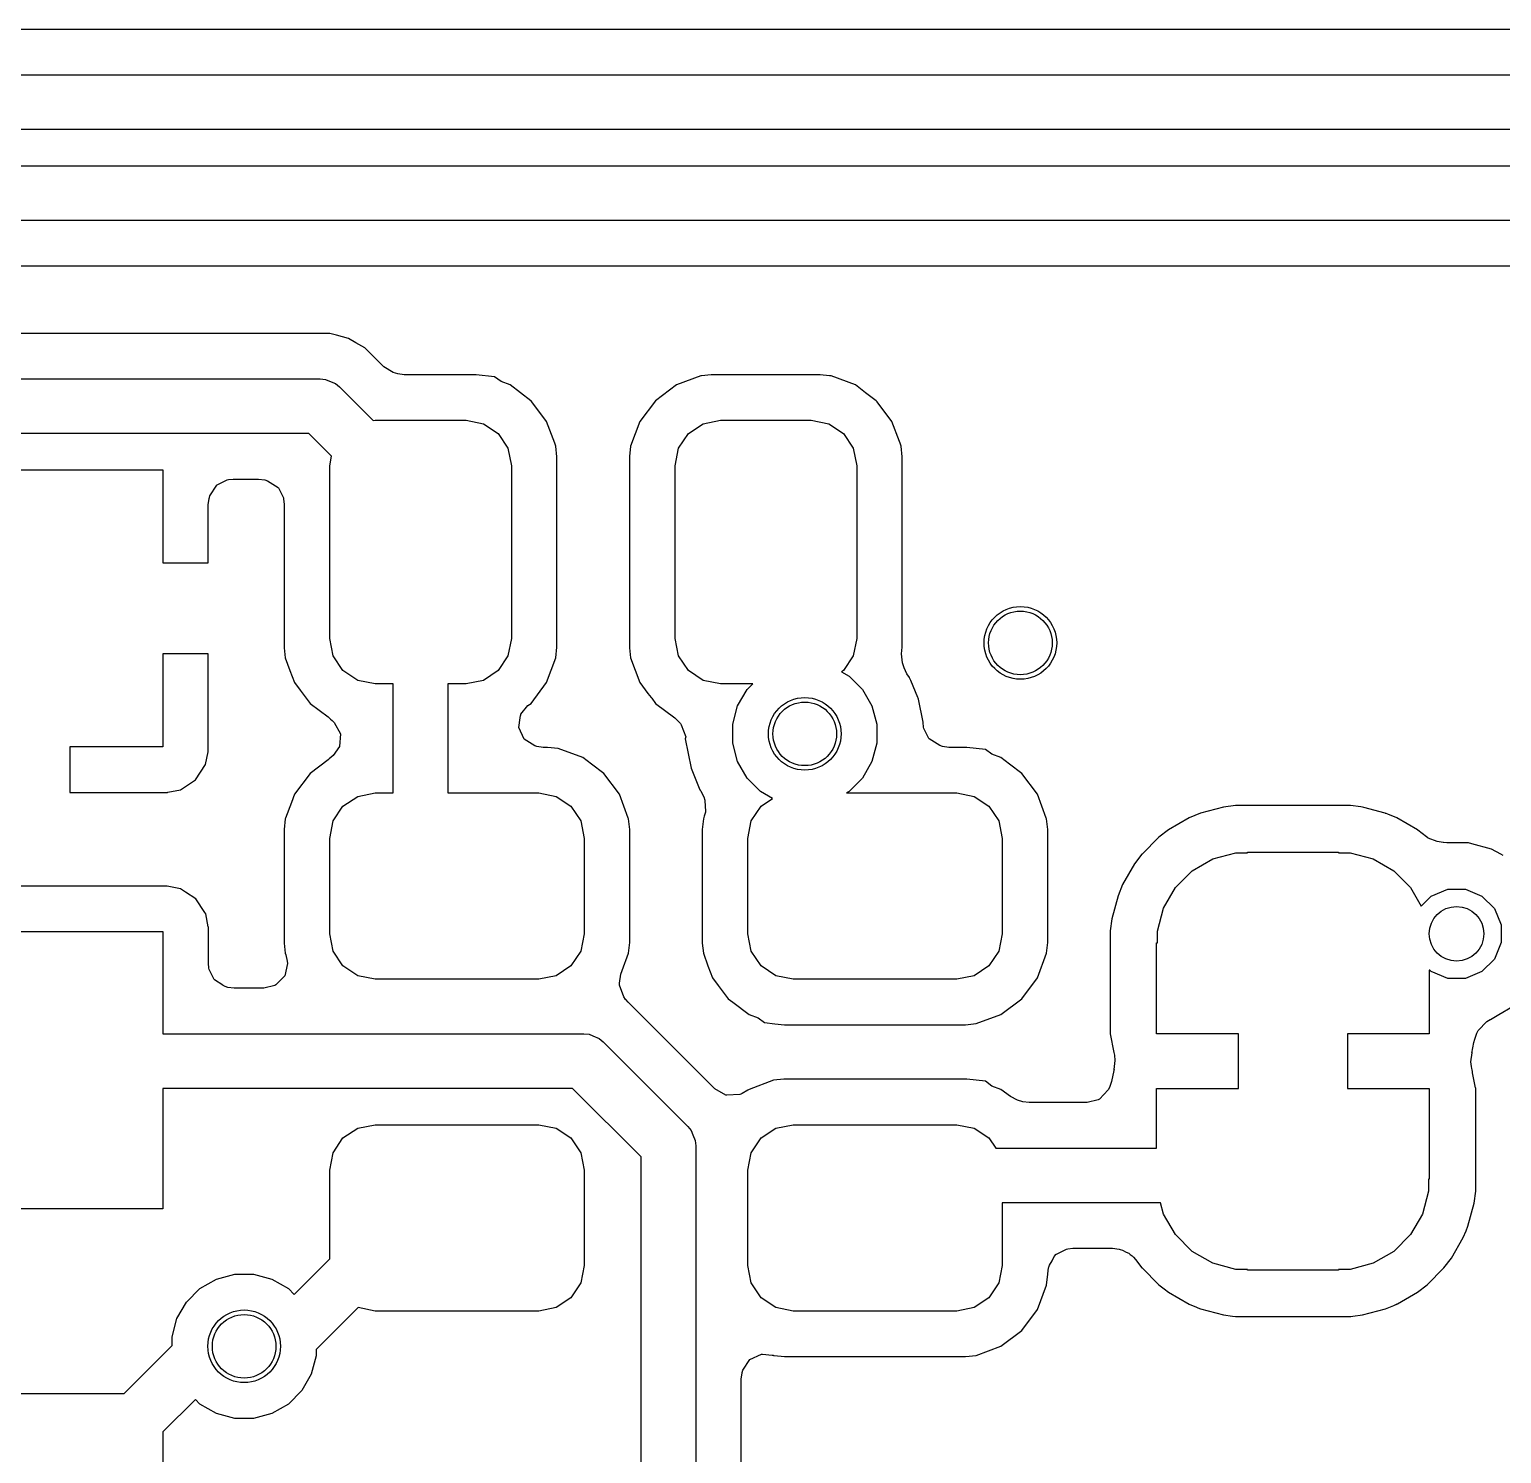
# Model space of a CAD drawing. Header units: inches. Extents: x 0.01 to 5.35, y 0.01 to 3.37.
# Drawn here: x 1.958 to 2.2769, y 2.0026 to 2.311 of the extents above; entities that cross this region are included whole.
import ezdxf

# ---------------------------------------------------------------- set-up
doc = ezdxf.new("R2010")
doc.units = ezdxf.units.IN
doc.header["$MEASUREMENT"] = 0
doc.layers.add('BLACK', color=250, linetype='CONTINUOUS')

msp = doc.modelspace()

# ---------------------------------------------------------------- linework, layer by layer
at = {"layer": 'BLACK', "linetype": 'CONTINUOUS'}
for p, q in [((2.608, 2.31104), (1.68139, 2.31104)), ((1.68346, 2.30118), (2.61775, 2.30118)), ((2.61756, 2.28937), (1.68591, 2.28937)), ((1.69488, 2.2815), (2.58709, 2.2815)), ((2.58464, 2.26969), (1.69733, 2.26969)), ((1.70385, 2.25982), (2.57783, 2.25982)), ((2.0231, 2.24522), (1.89863, 2.24522)), ((2.02458, 2.24482), (2.0231, 2.24522)), ((2.0231, 2.24522), (2.0231, 2.24522)), ((2.02711, 2.24414), (2.02458, 2.24482)), ((2.02458, 2.24482), (2.02458, 2.24482)), ((2.02875, 2.24319), (2.02711, 2.24414)), ((2.03071, 2.24207), (2.02875, 2.24319)), ((2.03477, 2.238), (2.03071, 2.24207)), ((2.03071, 2.24207), (2.03071, 2.24207)), ((2.03685, 2.23677), (2.03477, 2.238)), ((2.03784, 2.23648), (2.03685, 2.23677)), ((2.03922, 2.23628), (2.03784, 2.23648)), ((2.05448, 2.23628), (2.03922, 2.23628)), ((2.0546, 2.23628), (2.05448, 2.23628)), ((2.05448, 2.23628), (2.05448, 2.23628)), ((2.05448, 2.23628), (2.05448, 2.23628)), ((2.05479, 2.23625), (2.0546, 2.23628)), ((2.0588, 2.23582), (2.05479, 2.23625)), ((2.06019, 2.23477), (2.0588, 2.23582)), ((2.10348, 2.23603), (2.09818, 2.23405)), ((2.10358, 2.23604), (2.10348, 2.23603)), ((2.10569, 2.23626), (2.10358, 2.23604)), ((2.10576, 2.23627), (2.10569, 2.23626)), ((2.10583, 2.23628), (2.10576, 2.23627)), ((2.12929, 2.23628), (2.10583, 2.23628)), ((2.13137, 2.23606), (2.12929, 2.23628)), ((2.12929, 2.23628), (2.12929, 2.23628)), ((2.12929, 2.23628), (2.12929, 2.23628)), ((2.12929, 2.23628), (2.12929, 2.23628)), ((2.1316, 2.23604), (2.13137, 2.23606)), ((2.13172, 2.236), (2.1316, 2.23604)), ((2.13694, 2.23405), (2.13172, 2.236)), ((1.90071, 2.23535), (2.02102, 2.23535)), ((2.02102, 2.23535), (2.02218, 2.23524)), ((2.02218, 2.23524), (2.02306, 2.23488)), ((2.02306, 2.23488), (2.0243, 2.23436)), ((2.0243, 2.23436), (2.0252, 2.23362)), ((2.0252, 2.23362), (2.03249, 2.22633)), ((2.06214, 2.23405), (2.06019, 2.23477)), ((2.06437, 2.23238), (2.06214, 2.23405)), ((2.06214, 2.23405), (2.06214, 2.23405)), ((2.06214, 2.23405), (2.06214, 2.23405)), ((2.06214, 2.23405), (2.06214, 2.23405)), ((2.06667, 2.23065), (2.06437, 2.23238)), ((2.09818, 2.23405), (2.09364, 2.23065)), ((2.09818, 2.23405), (2.09818, 2.23405)), ((2.09818, 2.23405), (2.09818, 2.23405)), ((2.13917, 2.23238), (2.13694, 2.23405)), ((2.13694, 2.23405), (2.13694, 2.23405)), ((2.13694, 2.23405), (2.13694, 2.23405)), ((2.13694, 2.23405), (2.13694, 2.23405)), ((2.14148, 2.23065), (2.13917, 2.23238)), ((2.06668, 2.23065), (2.06667, 2.23065)), ((2.06687, 2.23039), (2.06668, 2.23065)), ((2.07007, 2.22612), (2.06687, 2.23039)), ((2.09364, 2.23065), (2.09024, 2.22612)), ((2.09364, 2.23065), (2.09364, 2.23065)), ((2.14168, 2.23039), (2.14148, 2.23065)), ((2.14148, 2.23065), (2.14148, 2.23065)), ((2.14487, 2.22612), (2.14168, 2.23039)), ((2.03249, 2.22633), (2.03291, 2.22642)), ((2.03291, 2.22642), (2.0526, 2.22642)), ((2.0526, 2.22642), (2.05636, 2.22567)), ((2.07042, 2.22519), (2.07007, 2.22612)), ((2.07007, 2.22612), (2.07007, 2.22612)), ((2.07007, 2.22612), (2.07007, 2.22612)), ((2.07007, 2.22612), (2.07007, 2.22612)), ((2.09024, 2.22612), (2.08826, 2.22081)), ((2.09024, 2.22612), (2.09024, 2.22612)), ((2.10395, 2.22567), (2.10772, 2.22642)), ((2.10772, 2.22642), (2.1274, 2.22642)), ((2.1274, 2.22642), (2.13117, 2.22567)), ((2.14649, 2.22179), (2.14487, 2.22612)), ((2.14487, 2.22612), (2.14487, 2.22612)), ((2.14487, 2.22612), (2.14487, 2.22612)), ((2.14487, 2.22612), (2.14487, 2.22612)), ((2.01858, 2.22354), (1.90315, 2.22354)), ((2.02348, 2.21864), (2.01858, 2.22354)), ((2.05636, 2.22567), (2.05956, 2.22353)), ((2.05956, 2.22353), (2.06169, 2.22034)), ((2.07182, 2.22143), (2.07042, 2.22519)), ((2.09862, 2.22034), (2.10076, 2.22353)), ((2.10076, 2.22353), (2.10395, 2.22567)), ((2.13117, 2.22567), (2.13436, 2.22353)), ((2.13436, 2.22353), (2.13649, 2.22034)), ((2.06169, 2.22034), (2.06244, 2.21657)), ((2.07205, 2.22081), (2.07182, 2.22143)), ((2.0723, 2.21846), (2.07205, 2.22081)), ((2.08826, 2.22081), (2.08802, 2.21858)), ((2.09787, 2.21657), (2.09862, 2.22034)), ((2.13649, 2.22034), (2.13724, 2.21657)), ((2.14662, 2.22143), (2.14649, 2.22179)), ((2.14685, 2.22081), (2.14662, 2.22143)), ((2.14711, 2.21846), (2.14685, 2.22081)), ((2.02307, 2.21657), (2.02348, 2.21864)), ((2.02307, 2.17917), (2.02307, 2.21657)), ((2.06244, 2.21657), (2.06244, 2.17917)), ((2.0723, 2.17729), (2.0723, 2.21846)), ((2.0723, 2.21846), (2.0723, 2.21846)), ((2.08802, 2.21858), (2.08801, 2.21846)), ((2.08801, 2.21846), (2.08801, 2.17729)), ((2.09787, 2.17917), (2.09787, 2.21657)), ((2.13724, 2.21657), (2.13724, 2.17917)), ((2.14711, 2.17729), (2.14711, 2.21846)), ((1.92693, 2.21567), (1.98693, 2.21567)), ((1.98693, 2.21567), (1.98693, 2.19551)), ((1.99868, 2.21242), (2.00084, 2.2135)), ((2.00084, 2.2135), (2.00114, 2.21357)), ((2.00114, 2.21357), (2.00218, 2.21368)), ((2.00218, 2.21368), (2.00762, 2.21368)), ((2.00762, 2.21368), (2.009, 2.21348)), ((2.009, 2.21348), (2.00959, 2.21331)), ((2.00959, 2.21331), (2.0119, 2.21182)), ((1.99703, 2.20968), (1.99714, 2.21006)), ((1.99714, 2.21006), (1.99863, 2.21238)), ((1.99863, 2.21238), (1.99868, 2.21242)), ((2.0119, 2.21182), (2.01195, 2.21177)), ((2.01195, 2.21177), (2.01303, 2.20961)), ((1.99677, 2.2081), (1.99697, 2.20947)), ((1.99677, 2.19551), (1.99677, 2.2081)), ((1.99697, 2.20947), (1.99703, 2.20968)), ((2.01303, 2.20961), (2.0131, 2.20931)), ((2.0131, 2.20931), (2.01321, 2.20827)), ((2.01321, 2.20827), (2.01321, 2.17729)), ((1.98693, 2.19551), (1.99677, 2.19551)), ((2.02382, 2.17541), (2.02307, 2.17917)), ((2.06244, 2.17917), (2.06169, 2.17541)), ((2.09862, 2.17541), (2.09787, 2.17917)), ((2.13724, 2.17917), (2.13649, 2.17541)), ((1.99677, 2.17583), (1.98693, 2.17583)), ((1.98693, 2.17583), (1.98693, 2.15567)), ((1.99677, 2.15469), (1.99677, 2.17583)), ((2.01321, 2.17729), (2.01321, 2.17721)), ((2.01321, 2.17721), (2.01322, 2.17715)), ((2.01322, 2.17715), (2.01346, 2.17494)), ((2.01346, 2.17494), (2.01446, 2.17225)), ((2.02595, 2.17221), (2.02382, 2.17541)), ((2.06169, 2.17541), (2.05956, 2.17221)), ((2.07007, 2.16963), (2.07205, 2.17494)), ((2.07205, 2.17494), (2.0723, 2.17729)), ((2.08801, 2.17729), (2.08802, 2.17721)), ((2.08802, 2.17721), (2.08803, 2.17715)), ((2.08803, 2.17715), (2.08826, 2.17494)), ((2.08826, 2.17494), (2.09024, 2.16963)), ((2.10076, 2.17221), (2.09862, 2.17541)), ((2.13649, 2.17541), (2.13436, 2.17221)), ((2.14695, 2.17584), (2.14711, 2.17729)), ((2.14715, 2.17386), (2.14695, 2.17584)), ((2.01446, 2.17225), (2.01544, 2.16963)), ((2.02915, 2.17008), (2.02595, 2.17221)), ((2.05956, 2.17221), (2.05636, 2.17008)), ((2.10395, 2.17008), (2.10076, 2.17221)), ((2.13436, 2.17221), (2.13395, 2.17194)), ((2.13395, 2.17194), (2.13557, 2.171)), ((2.14748, 2.17278), (2.14715, 2.17386)), ((2.14808, 2.17153), (2.14748, 2.17278)), ((2.01544, 2.16963), (2.01544, 2.16963)), ((2.01544, 2.16963), (2.01669, 2.16796)), ((2.03291, 2.16933), (2.02915, 2.17008)), ((2.03685, 2.16933), (2.03291, 2.16933)), ((2.03685, 2.14571), (2.03685, 2.16933)), ((2.0526, 2.16933), (2.04866, 2.16933)), ((2.04866, 2.16933), (2.04866, 2.14571)), ((2.05636, 2.17008), (2.0526, 2.16933)), ((2.06668, 2.1651), (2.07007, 2.16963)), ((2.09024, 2.16963), (2.09024, 2.16963)), ((2.09024, 2.16963), (2.09024, 2.16963)), ((2.09024, 2.16963), (2.09202, 2.16726)), ((2.10772, 2.16933), (2.10395, 2.17008)), ((2.11473, 2.16933), (2.10772, 2.16933)), ((2.11349, 2.16809), (2.11473, 2.16933)), ((2.13557, 2.171), (2.13848, 2.16809)), ((2.14864, 2.17069), (2.14808, 2.17153)), ((2.14868, 2.17064), (2.14864, 2.17069)), ((2.14868, 2.17063), (2.14868, 2.17064)), ((2.14893, 2.17003), (2.14868, 2.17063)), ((2.15046, 2.16635), (2.14893, 2.17003)), ((2.01669, 2.16796), (2.01884, 2.1651)), ((2.09202, 2.16726), (2.0927, 2.16636)), ((2.0927, 2.16636), (2.09282, 2.16619)), ((2.09282, 2.16619), (2.09364, 2.1651)), ((2.11143, 2.16453), (2.11349, 2.16809)), ((2.13848, 2.16809), (2.14053, 2.16453)), ((2.15052, 2.1662), (2.15046, 2.16635)), ((2.1506, 2.16602), (2.15052, 2.1662)), ((2.15159, 2.16103), (2.1506, 2.16602)), ((2.01884, 2.1651), (2.01884, 2.1651)), ((2.01884, 2.1651), (2.01884, 2.1651)), ((2.01884, 2.1651), (2.02275, 2.16217)), ((2.02275, 2.16217), (2.02328, 2.16171)), ((2.06436, 2.16195), (2.06441, 2.16249)), ((2.06441, 2.16249), (2.06444, 2.16254)), ((2.06444, 2.16254), (2.06445, 2.16261)), ((2.06445, 2.16261), (2.06451, 2.16273)), ((2.06451, 2.16273), (2.06602, 2.16461)), ((2.06602, 2.16461), (2.06668, 2.1651)), ((2.09364, 2.1651), (2.09364, 2.1651)), ((2.09364, 2.1651), (2.09364, 2.1651)), ((2.09364, 2.1651), (2.09786, 2.16194)), ((2.11037, 2.16056), (2.11143, 2.16453)), ((2.14053, 2.16453), (2.1416, 2.16056)), ((2.02328, 2.16171), (2.02359, 2.1614)), ((2.02359, 2.1614), (2.02359, 2.1614)), ((2.02359, 2.1614), (2.02407, 2.16092)), ((2.02407, 2.16092), (2.02538, 2.15851)), ((2.06406, 2.15988), (2.06436, 2.16195)), ((2.0652, 2.15738), (2.06406, 2.15988)), ((2.09786, 2.16194), (2.09884, 2.16096)), ((2.09884, 2.16096), (2.09903, 2.16071)), ((2.09903, 2.16071), (2.09923, 2.16044)), ((2.09923, 2.16044), (2.10019, 2.15786)), ((2.11037, 2.15645), (2.11037, 2.16056)), ((2.1416, 2.16056), (2.1416, 2.15645)), ((2.15159, 2.16098), (2.15159, 2.16103)), ((2.15171, 2.15994), (2.15159, 2.16098)), ((2.15177, 2.15964), (2.15171, 2.15994)), ((2.15285, 2.15748), (2.15177, 2.15964)), ((1.98693, 2.15567), (1.96677, 2.15567)), ((1.96677, 2.15567), (1.96677, 2.14583)), ((2.02519, 2.15578), (2.02381, 2.15378)), ((2.02538, 2.15851), (2.02519, 2.15578)), ((2.02519, 2.15578), (2.02519, 2.15578)), ((2.06752, 2.15589), (2.0652, 2.15738)), ((2.06794, 2.15577), (2.06752, 2.15589)), ((2.06932, 2.15557), (2.06794, 2.15577)), ((2.10019, 2.15786), (2.10009, 2.15741)), ((2.10009, 2.15741), (2.10136, 2.15103)), ((2.11143, 2.15248), (2.11037, 2.15645)), ((2.1416, 2.15645), (2.14053, 2.15248)), ((2.1529, 2.15743), (2.15285, 2.15748)), ((2.15521, 2.15594), (2.1529, 2.15743)), ((2.1558, 2.15577), (2.15521, 2.15594)), ((2.15718, 2.15557), (2.1558, 2.15577)), ((1.9962, 2.15183), (1.99675, 2.15461)), ((1.99675, 2.15461), (1.99677, 2.15469)), ((2.02272, 2.15285), (2.01884, 2.14994)), ((2.02299, 2.15307), (2.02272, 2.15285)), ((2.02381, 2.15378), (2.02299, 2.15307)), ((2.06942, 2.15557), (2.06932, 2.15557)), ((2.07023, 2.15557), (2.06942, 2.15557)), ((2.07258, 2.15532), (2.07023, 2.15557)), ((2.07023, 2.15557), (2.07023, 2.15557)), ((2.07023, 2.15557), (2.07023, 2.15557)), ((2.07023, 2.15557), (2.07023, 2.15557)), ((2.07789, 2.15334), (2.07258, 2.15532)), ((2.07258, 2.15532), (2.07258, 2.15532)), ((2.07978, 2.15192), (2.07789, 2.15334)), ((2.07789, 2.15334), (2.07789, 2.15334)), ((2.07789, 2.15334), (2.07789, 2.15334)), ((2.07789, 2.15334), (2.07789, 2.15334)), ((2.11349, 2.14892), (2.11143, 2.15248)), ((2.14053, 2.15248), (2.13848, 2.14892)), ((2.16078, 2.15557), (2.15718, 2.15557)), ((2.1609, 2.15557), (2.16078, 2.15557)), ((2.16078, 2.15557), (2.16078, 2.15557)), ((2.16078, 2.15557), (2.16078, 2.15557)), ((2.16109, 2.15554), (2.1609, 2.15557)), ((2.1651, 2.15511), (2.16109, 2.15554)), ((2.16649, 2.15407), (2.1651, 2.15511)), ((2.16844, 2.15334), (2.16649, 2.15407)), ((2.17033, 2.15192), (2.16844, 2.15334)), ((2.16844, 2.15334), (2.16844, 2.15334)), ((2.16844, 2.15334), (2.16844, 2.15334)), ((2.16844, 2.15334), (2.16844, 2.15334)), ((1.99403, 2.14857), (1.9962, 2.15183)), ((1.9962, 2.15183), (1.9962, 2.15183)), ((2.01884, 2.14994), (2.01544, 2.14541)), ((2.01884, 2.14994), (2.01884, 2.14994)), ((2.01884, 2.14994), (2.01884, 2.14994)), ((2.08242, 2.14994), (2.07978, 2.15192)), ((2.08582, 2.14541), (2.08242, 2.14994)), ((2.08242, 2.14994), (2.08242, 2.14994)), ((2.08242, 2.14994), (2.08242, 2.14994)), ((2.10136, 2.15103), (2.10136, 2.15103)), ((2.10136, 2.15103), (2.10136, 2.15103)), ((2.10136, 2.15103), (2.10328, 2.1464)), ((2.17297, 2.14994), (2.17033, 2.15192)), ((2.17637, 2.14541), (2.17297, 2.14994)), ((2.17297, 2.14994), (2.17297, 2.14994)), ((2.17297, 2.14994), (2.17297, 2.14994)), ((1.98798, 2.14584), (1.99077, 2.1464)), ((1.99077, 2.1464), (1.99403, 2.14857)), ((1.99077, 2.1464), (1.99077, 2.1464)), ((2.10328, 2.1464), (2.10329, 2.14637)), ((2.10329, 2.14637), (2.10329, 2.14637)), ((2.10329, 2.14637), (2.10347, 2.1461)), ((2.10347, 2.1461), (2.10347, 2.1461)), ((2.10347, 2.1461), (2.10347, 2.1461)), ((2.10347, 2.1461), (2.10408, 2.14484)), ((2.1164, 2.14601), (2.11349, 2.14892)), ((2.13848, 2.14892), (2.13557, 2.14601)), ((1.96677, 2.14583), (1.9879, 2.14583)), ((1.9879, 2.14583), (1.98791, 2.14583)), ((1.98791, 2.14583), (1.98798, 2.14584)), ((2.01477, 2.1436), (2.01351, 2.14022)), ((2.01544, 2.14541), (2.01477, 2.1436)), ((2.01544, 2.14541), (2.01544, 2.14541)), ((2.02595, 2.14283), (2.02915, 2.14496)), ((2.02915, 2.14496), (2.03291, 2.14571)), ((2.03291, 2.14571), (2.03685, 2.14571)), ((2.04866, 2.14571), (2.06835, 2.14571)), ((2.06835, 2.14571), (2.07211, 2.14496)), ((2.07211, 2.14496), (2.07531, 2.14283)), ((2.08775, 2.14022), (2.08582, 2.14541)), ((2.08582, 2.14541), (2.08582, 2.14541)), ((2.08582, 2.14541), (2.08582, 2.14541)), ((2.08582, 2.14541), (2.08582, 2.14541)), ((2.10408, 2.14484), (2.10431, 2.1441)), ((2.10431, 2.1441), (2.10434, 2.14401)), ((2.10434, 2.14401), (2.10449, 2.14172)), ((2.11901, 2.1445), (2.1164, 2.14601)), ((2.1165, 2.14283), (2.11901, 2.1445)), ((2.13557, 2.14601), (2.13505, 2.14571)), ((2.13505, 2.14571), (2.1589, 2.14571)), ((2.1589, 2.14571), (2.16266, 2.14496)), ((2.16266, 2.14496), (2.16586, 2.14283)), ((2.1783, 2.14022), (2.17637, 2.14541)), ((2.17637, 2.14541), (2.17637, 2.14541)), ((2.17637, 2.14541), (2.17637, 2.14541)), ((2.17637, 2.14541), (2.17637, 2.14541)), ((2.2193, 2.14297), (2.21669, 2.14263)), ((2.24417, 2.14297), (2.2193, 2.14297)), ((2.2193, 2.14297), (2.2193, 2.14297)), ((2.2193, 2.14297), (2.2193, 2.14297)), ((2.24645, 2.14267), (2.24417, 2.14297)), ((2.24417, 2.14297), (2.24417, 2.14297)), ((2.24417, 2.14297), (2.24417, 2.14297)), ((2.01346, 2.1401), (2.01321, 2.13775)), ((2.01351, 2.14022), (2.01346, 2.1401)), ((2.01346, 2.1401), (2.01346, 2.1401)), ((2.01351, 2.14022), (2.01351, 2.14022)), ((2.02382, 2.13963), (2.02595, 2.14283)), ((2.07531, 2.14283), (2.07744, 2.13963)), ((2.0878, 2.1401), (2.08775, 2.14022)), ((2.08775, 2.14022), (2.08775, 2.14022)), ((2.08775, 2.14022), (2.08775, 2.14022)), ((2.08805, 2.13775), (2.0878, 2.1401)), ((2.0878, 2.1401), (2.0878, 2.1401)), ((2.10401, 2.1401), (2.10377, 2.13781)), ((2.10422, 2.14066), (2.10401, 2.1401)), ((2.10401, 2.1401), (2.10401, 2.1401)), ((2.10446, 2.14154), (2.10422, 2.14066)), ((2.10449, 2.14172), (2.10446, 2.14154)), ((2.11437, 2.13963), (2.1165, 2.14283)), ((2.16586, 2.14283), (2.16799, 2.13963)), ((2.17835, 2.1401), (2.1783, 2.14022)), ((2.1783, 2.14022), (2.1783, 2.14022)), ((2.1786, 2.13775), (2.17835, 2.1401)), ((2.17835, 2.1401), (2.17835, 2.1401)), ((2.20926, 2.14028), (2.20477, 2.13769)), ((2.21169, 2.14129), (2.20926, 2.14028)), ((2.21669, 2.14263), (2.21169, 2.14129)), ((2.21669, 2.14263), (2.21669, 2.14263)), ((2.24677, 2.14265), (2.24645, 2.14267)), ((2.24708, 2.14255), (2.24677, 2.14265)), ((2.25171, 2.14131), (2.24708, 2.14255)), ((2.2518, 2.14128), (2.25171, 2.14131)), ((2.25194, 2.14122), (2.2518, 2.14128)), ((2.25226, 2.14109), (2.25194, 2.14122)), ((2.2542, 2.14028), (2.25226, 2.14109)), ((2.25869, 2.13769), (2.2542, 2.14028)), ((2.2542, 2.14028), (2.2542, 2.14028)), ((2.01321, 2.13775), (2.01321, 2.11331)), ((2.02307, 2.13587), (2.02382, 2.13963)), ((2.07744, 2.13963), (2.07819, 2.13587)), ((2.08805, 2.11331), (2.08805, 2.13775)), ((2.10377, 2.13781), (2.10376, 2.13777)), ((2.10376, 2.13777), (2.10376, 2.13775)), ((2.10376, 2.13775), (2.10376, 2.13775)), ((2.10376, 2.13775), (2.10376, 2.13775)), ((2.10376, 2.13775), (2.10376, 2.11331)), ((2.11362, 2.13587), (2.11437, 2.13963)), ((2.16799, 2.13963), (2.16874, 2.13587)), ((2.1786, 2.11331), (2.1786, 2.13775)), ((2.20477, 2.13769), (2.20269, 2.13609)), ((2.20477, 2.13769), (2.20477, 2.13769)), ((2.20477, 2.13769), (2.20477, 2.13769)), ((2.2587, 2.13768), (2.25869, 2.13769)), ((2.25875, 2.13764), (2.2587, 2.13768)), ((2.26066, 2.13618), (2.25875, 2.13764)), ((2.02307, 2.1152), (2.02307, 2.13587)), ((2.07819, 2.13587), (2.07819, 2.1152)), ((2.11362, 2.1152), (2.11362, 2.13587)), ((2.16874, 2.13587), (2.16874, 2.1152)), ((2.20269, 2.13609), (2.19903, 2.13243)), ((2.20269, 2.13609), (2.20269, 2.13609)), ((2.20269, 2.13609), (2.20269, 2.13609)), ((2.26095, 2.13597), (2.26066, 2.13618)), ((2.26104, 2.13591), (2.26095, 2.13597)), ((2.26297, 2.13517), (2.26104, 2.13591)), ((2.26425, 2.13497), (2.26297, 2.13517)), ((2.26433, 2.13496), (2.26425, 2.13497)), ((2.26508, 2.1349), (2.26433, 2.13496)), ((2.26976, 2.1349), (2.26508, 2.1349)), ((2.2705, 2.1347), (2.26976, 2.1349)), ((2.26976, 2.1349), (2.26976, 2.1349)), ((2.27477, 2.13356), (2.2705, 2.1347)), ((2.27673, 2.13243), (2.27477, 2.13356)), ((2.27477, 2.13356), (2.27477, 2.13356)), ((2.27477, 2.13356), (2.27477, 2.13356)), ((2.19743, 2.13034), (2.19483, 2.12586)), ((2.19902, 2.13243), (2.19743, 2.13035)), ((2.19743, 2.13035), (2.19743, 2.13035)), ((2.19743, 2.13035), (2.19743, 2.13034)), ((2.19903, 2.13243), (2.19902, 2.13243)), ((2.19903, 2.13243), (2.19903, 2.13243)), ((2.20991, 2.12885), (2.21436, 2.13141)), ((2.21436, 2.13141), (2.21932, 2.13274)), ((2.21932, 2.13274), (2.22189, 2.13274)), ((2.22189, 2.13274), (2.22189, 2.13291)), ((2.22189, 2.13291), (2.24157, 2.13291)), ((2.24157, 2.13291), (2.24157, 2.13274)), ((2.24157, 2.13274), (2.24414, 2.13274)), ((2.24414, 2.13274), (2.24911, 2.13141)), ((2.24911, 2.13141), (2.25356, 2.12885)), ((2.27723, 2.13214), (2.27673, 2.13243)), ((2.20627, 2.12521), (2.20991, 2.12885)), ((2.25356, 2.12885), (2.25719, 2.12521)), ((1.9879, 2.12553), (1.92596, 2.12553)), ((1.99078, 2.12496), (1.9879, 2.12553)), ((1.9879, 2.12553), (1.9879, 2.12553)), ((1.9879, 2.12553), (1.9879, 2.12553)), ((1.99185, 2.12424), (1.99078, 2.12496)), ((1.99078, 2.12496), (1.99078, 2.12496)), ((1.99078, 2.12496), (1.99078, 2.12496)), ((1.99078, 2.12496), (1.99078, 2.12496)), ((1.99078, 2.12496), (1.99078, 2.12496)), ((1.99078, 2.12496), (1.99078, 2.12496)), ((1.99404, 2.12278), (1.99185, 2.12424)), ((1.99185, 2.12424), (1.99185, 2.12424)), ((2.19483, 2.12586), (2.19383, 2.12343)), ((2.2037, 2.12076), (2.20627, 2.12521)), ((2.25719, 2.12521), (2.25951, 2.12119)), ((2.2617, 2.12338), (2.26525, 2.12485)), ((2.26525, 2.12485), (2.26909, 2.12485)), ((2.26909, 2.12485), (2.27263, 2.12338)), ((1.99604, 2.11979), (1.99404, 2.12278)), ((1.99404, 2.12278), (1.99404, 2.12278)), ((1.99404, 2.12278), (1.99404, 2.12278)), ((2.19383, 2.12343), (2.19249, 2.11842)), ((2.20237, 2.1158), (2.2037, 2.12076)), ((2.25951, 2.12119), (2.2617, 2.12338)), ((2.27263, 2.12338), (2.27535, 2.12067)), ((2.27535, 2.12067), (2.27682, 2.11712)), ((1.99622, 2.11952), (1.99604, 2.11979)), ((1.99677, 2.11673), (1.99622, 2.11952)), ((1.99622, 2.11952), (1.99622, 2.11952)), ((1.99622, 2.11952), (1.99622, 2.11952)), ((1.99622, 2.11952), (1.99622, 2.11952)), ((2.19249, 2.11842), (2.19215, 2.11582)), ((2.19249, 2.11842), (2.19249, 2.11842)), ((1.92693, 2.11567), (1.98693, 2.11567)), ((1.98693, 2.11567), (1.98693, 2.09354)), ((1.99679, 2.11665), (1.99677, 2.11673)), ((1.99679, 2.10881), (1.99679, 2.11665)), ((2.02382, 2.11143), (2.02307, 2.1152)), ((2.07819, 2.1152), (2.07744, 2.11143)), ((2.11437, 2.11143), (2.11362, 2.1152)), ((2.16874, 2.1152), (2.16799, 2.11143)), ((2.19215, 2.11582), (2.19215, 2.09354)), ((2.20237, 2.11323), (2.20237, 2.1158)), ((2.27682, 2.11712), (2.27682, 2.11328)), ((2.01321, 2.11331), (2.01322, 2.11319)), ((2.01322, 2.11319), (2.01322, 2.11317)), ((2.01322, 2.11317), (2.01346, 2.11097)), ((2.02595, 2.10824), (2.02382, 2.11143)), ((2.07744, 2.11143), (2.07531, 2.10824)), ((2.0878, 2.11097), (2.08805, 2.11331)), ((2.10376, 2.11331), (2.10377, 2.11324)), ((2.10377, 2.11324), (2.10378, 2.11317)), ((2.10378, 2.11317), (2.10401, 2.11097)), ((2.1165, 2.10824), (2.11437, 2.11143)), ((2.16799, 2.11143), (2.16586, 2.10824)), ((2.17835, 2.11097), (2.1786, 2.11331)), ((2.2022, 2.09354), (2.2022, 2.11323)), ((2.2022, 2.11323), (2.20237, 2.11323)), ((2.27682, 2.11328), (2.27535, 2.10973)), ((1.9969, 2.10777), (1.99679, 2.10881)), ((2.01391, 2.10875), (2.01333, 2.10606)), ((2.01346, 2.11097), (2.01358, 2.11065)), ((2.01358, 2.11065), (2.01387, 2.10929)), ((2.01387, 2.10929), (2.01391, 2.10875)), ((2.02915, 2.1061), (2.02595, 2.10824)), ((2.07531, 2.10824), (2.07211, 2.1061)), ((2.0864, 2.10722), (2.0878, 2.11097)), ((2.10401, 2.11097), (2.10501, 2.10829)), ((2.10501, 2.10829), (2.10599, 2.10566)), ((2.1197, 2.1061), (2.1165, 2.10824)), ((2.16586, 2.10824), (2.16266, 2.1061)), ((2.17637, 2.10566), (2.17835, 2.11097)), ((2.27535, 2.10973), (2.27263, 2.10701)), ((1.99697, 2.10748), (1.9969, 2.10777)), ((1.99805, 2.10532), (1.99697, 2.10748)), ((1.9981, 2.10526), (1.99805, 2.10532)), ((1.99993, 2.10409), (1.9981, 2.10526)), ((2.01333, 2.10606), (2.01138, 2.10412)), ((2.03291, 2.10535), (2.02915, 2.1061)), ((2.06835, 2.10535), (2.03291, 2.10535)), ((2.07211, 2.1061), (2.06835, 2.10535)), ((2.08583, 2.10449), (2.08613, 2.10649)), ((2.08613, 2.10649), (2.0864, 2.10722)), ((2.10599, 2.10566), (2.10599, 2.10566)), ((2.10599, 2.10566), (2.10721, 2.10403)), ((2.12346, 2.10535), (2.1197, 2.1061)), ((2.1589, 2.10535), (2.12346, 2.10535)), ((2.16266, 2.1061), (2.1589, 2.10535)), ((2.17297, 2.10112), (2.17637, 2.10566)), ((2.26139, 2.10732), (2.26126, 2.10732)), ((2.26126, 2.10732), (2.26126, 2.09354)), ((2.2617, 2.10701), (2.26139, 2.10732)), ((2.26525, 2.10554), (2.2617, 2.10701)), ((2.26909, 2.10554), (2.26525, 2.10554)), ((2.27263, 2.10701), (2.26909, 2.10554)), ((1.99998, 2.10403), (1.99993, 2.10409)), ((2.00002, 2.10402), (1.99998, 2.10403)), ((2.00041, 2.10378), (2.00002, 2.10402)), ((2.001, 2.1036), (2.00041, 2.10378)), ((2.00238, 2.10341), (2.001, 2.1036)), ((2.00884, 2.10341), (2.00238, 2.10341)), ((2.01118, 2.104), (2.00884, 2.10341)), ((2.01138, 2.10412), (2.01118, 2.104)), ((2.08585, 2.1041), (2.08583, 2.10449)), ((2.08678, 2.10151), (2.08585, 2.1041)), ((2.08716, 2.101), (2.08678, 2.10151)), ((2.10721, 2.10403), (2.10939, 2.10112)), ((2.08719, 2.10096), (2.08716, 2.101)), ((2.08771, 2.10038), (2.08719, 2.10096)), ((2.0877, 2.10037), (2.08771, 2.10038)), ((2.10647, 2.08159), (2.0877, 2.10037)), ((2.10939, 2.10112), (2.10939, 2.10112)), ((2.10939, 2.10112), (2.11039, 2.10037)), ((2.11039, 2.10037), (2.11392, 2.09772)), ((2.16844, 2.09772), (2.17297, 2.10112)), ((2.27631, 2.09772), (2.27926, 2.09943)), ((2.11392, 2.09772), (2.11392, 2.09772)), ((2.11392, 2.09772), (2.11587, 2.097)), ((2.11587, 2.097), (2.11726, 2.09596)), ((2.11726, 2.09596), (2.11951, 2.09572)), ((2.11951, 2.09572), (2.11951, 2.09571)), ((2.11951, 2.09571), (2.11951, 2.09572)), ((2.11951, 2.09572), (2.12158, 2.09549)), ((2.12158, 2.09549), (2.16078, 2.09549)), ((2.16078, 2.09549), (2.16313, 2.09574)), ((2.16313, 2.09574), (2.16844, 2.09772)), ((2.27185, 2.09427), (2.2737, 2.09621)), ((2.2737, 2.09621), (2.27443, 2.09664)), ((2.27443, 2.09664), (2.27449, 2.09667)), ((2.27449, 2.09667), (2.27631, 2.09772)), ((2.27449, 2.09667), (2.27449, 2.09667)), ((1.98693, 2.09354), (2.07813, 2.09354)), ((2.07813, 2.09354), (2.07928, 2.09343)), ((2.07928, 2.09343), (2.08004, 2.09312)), ((2.08004, 2.09312), (2.08141, 2.09255)), ((2.08141, 2.09255), (2.08231, 2.09181)), ((2.19215, 2.09354), (2.19296, 2.08946)), ((2.21992, 2.09354), (2.2022, 2.09354)), ((2.21992, 2.08173), (2.21992, 2.09354)), ((2.26126, 2.09354), (2.24354, 2.09354)), ((2.24354, 2.09354), (2.24354, 2.08173)), ((2.27094, 2.09165), (2.27109, 2.09238)), ((2.27109, 2.09238), (2.27155, 2.09369)), ((2.27155, 2.09369), (2.27185, 2.09427)), ((2.08231, 2.09181), (2.10063, 2.07349)), ((2.19296, 2.08946), (2.19295, 2.08946)), ((2.19295, 2.08946), (2.19305, 2.08894)), ((2.19305, 2.08894), (2.19317, 2.08778)), ((2.27029, 2.0875), (2.27057, 2.08944)), ((2.27048, 2.08946), (2.27055, 2.08969)), ((2.27057, 2.08944), (2.27048, 2.08946)), ((2.27055, 2.08969), (2.27064, 2.09015)), ((2.27055, 2.08969), (2.27055, 2.08969)), ((2.27064, 2.09015), (2.27071, 2.09048)), ((2.27071, 2.09048), (2.27094, 2.09165)), ((2.19291, 2.08558), (2.19245, 2.08324)), ((2.19317, 2.08778), (2.1929, 2.08584)), ((2.1929, 2.08584), (2.19298, 2.08581)), ((2.19298, 2.08581), (2.19291, 2.08558)), ((2.2704, 2.08643), (2.27029, 2.0875)), ((2.27047, 2.086), (2.2704, 2.08643)), ((2.27052, 2.08576), (2.27047, 2.086)), ((2.2706, 2.08541), (2.27052, 2.08576)), ((2.11923, 2.08347), (2.11392, 2.08149)), ((2.12144, 2.08371), (2.11923, 2.08347)), ((2.11923, 2.08347), (2.11923, 2.08347)), ((2.12145, 2.08371), (2.12144, 2.08371)), ((2.12158, 2.08372), (2.12145, 2.08371)), ((2.16078, 2.08372), (2.12158, 2.08372)), ((2.12158, 2.08372), (2.12158, 2.08372)), ((2.1609, 2.08372), (2.16078, 2.08372)), ((2.16078, 2.08372), (2.16078, 2.08372)), ((2.16078, 2.08372), (2.16078, 2.08372)), ((2.16109, 2.08369), (2.1609, 2.08372)), ((2.1651, 2.08326), (2.16109, 2.08369)), ((2.16649, 2.08221), (2.1651, 2.08326)), ((2.19245, 2.08324), (2.19198, 2.08193)), ((2.27063, 2.08532), (2.2706, 2.08541)), ((2.27065, 2.08511), (2.27063, 2.08532)), ((2.2713, 2.08181), (2.27065, 2.08511)), ((2.07568, 2.08173), (1.98693, 2.08173)), ((1.98693, 2.08173), (1.98693, 2.05567)), ((2.09055, 2.06687), (2.07568, 2.08173)), ((2.10889, 2.08028), (2.10647, 2.08159)), ((2.10913, 2.08022), (2.10889, 2.08028)), ((2.11188, 2.08042), (2.10913, 2.08022)), ((2.10913, 2.08022), (2.10913, 2.08022)), ((2.1121, 2.0805), (2.11188, 2.08042)), ((2.11245, 2.08063), (2.1121, 2.0805)), ((2.11367, 2.0813), (2.11245, 2.08063)), ((2.11392, 2.08149), (2.11367, 2.0813)), ((2.11392, 2.08149), (2.11392, 2.08149)), ((2.11392, 2.08149), (2.11392, 2.08149)), ((2.16844, 2.08149), (2.16649, 2.08221)), ((2.17051, 2.07994), (2.16844, 2.08149)), ((2.16844, 2.08149), (2.16844, 2.08149)), ((2.17206, 2.07916), (2.17051, 2.07994)), ((2.17321, 2.07882), (2.17206, 2.07916)), ((2.18954, 2.07927), (2.18712, 2.07863)), ((2.18979, 2.07941), (2.18954, 2.07927)), ((2.1917, 2.08139), (2.18979, 2.07941)), ((2.19198, 2.08193), (2.1917, 2.08139)), ((2.2022, 2.06876), (2.2022, 2.08173)), ((2.2022, 2.08173), (2.21992, 2.08173)), ((2.24354, 2.08173), (2.26126, 2.08173)), ((2.26126, 2.08173), (2.26126, 2.06205)), ((2.27131, 2.0818), (2.2713, 2.08181)), ((2.27132, 2.08177), (2.27131, 2.0818)), ((2.27132, 2.08173), (2.27132, 2.08177)), ((2.27132, 2.05946), (2.27132, 2.08173)), ((2.27132, 2.08173), (2.27132, 2.08173)), ((2.17459, 2.07863), (2.17321, 2.07882)), ((2.18712, 2.07863), (2.17459, 2.07863)), ((2.02595, 2.07098), (2.02915, 2.07311)), ((2.02915, 2.07311), (2.03291, 2.07386)), ((2.03291, 2.07386), (2.06835, 2.07386)), ((2.06835, 2.07386), (2.07211, 2.07311)), ((2.07211, 2.07311), (2.07531, 2.07098)), ((2.10063, 2.07349), (2.10137, 2.07259)), ((2.1165, 2.07098), (2.1197, 2.07311)), ((2.1197, 2.07311), (2.12346, 2.07386)), ((2.12346, 2.07386), (2.1589, 2.07386)), ((2.1589, 2.07386), (2.16266, 2.07311)), ((2.16266, 2.07311), (2.16586, 2.07098)), ((2.02382, 2.06778), (2.02595, 2.07098)), ((2.07531, 2.07098), (2.07744, 2.06778)), ((2.10137, 2.07259), (2.10174, 2.07169)), ((2.10174, 2.07169), (2.10225, 2.07046)), ((2.10225, 2.07046), (2.10236, 2.06931)), ((2.11437, 2.06778), (2.1165, 2.07098)), ((2.16586, 2.07098), (2.16734, 2.06876)), ((2.02307, 2.06402), (2.02382, 2.06778)), ((2.07744, 2.06778), (2.07819, 2.06402)), ((2.09055, 1.97173), (2.09055, 2.06687)), ((2.10236, 2.06931), (2.10236, 1.97418)), ((2.11362, 2.06402), (2.11437, 2.06778)), ((2.16734, 2.06876), (2.2022, 2.06876)), ((2.02307, 2.04481), (2.02307, 2.06402)), ((2.07819, 2.06402), (2.07819, 2.04335)), ((2.11362, 2.04335), (2.11362, 2.06402)), ((2.26126, 2.06205), (2.26109, 2.06205)), ((2.26109, 2.06205), (2.26109, 2.05948)), ((2.20305, 2.05695), (2.16874, 2.05695)), ((2.16874, 2.05695), (2.16874, 2.04335)), ((2.2037, 2.05451), (2.20305, 2.05695)), ((2.26109, 2.05948), (2.25976, 2.05451)), ((2.26963, 2.05185), (2.27098, 2.05685)), ((2.27098, 2.05685), (2.27132, 2.05946)), ((1.98693, 2.05567), (1.93528, 2.05567)), ((2.20627, 2.05006), (2.2037, 2.05451)), ((2.25976, 2.05451), (2.25719, 2.05006)), ((2.26863, 2.04943), (2.26923, 2.05086)), ((2.26923, 2.05086), (2.26963, 2.05185)), ((2.20991, 2.04643), (2.20627, 2.05006)), ((2.25719, 2.05006), (2.25356, 2.04643)), ((2.26604, 2.04493), (2.26863, 2.04942)), ((2.26863, 2.04942), (2.26863, 2.04943)), ((2.01537, 2.03711), (2.02307, 2.04481)), ((2.17897, 2.04347), (2.17955, 2.04437)), ((2.17955, 2.04437), (2.18001, 2.04534)), ((2.18001, 2.04534), (2.18046, 2.04579)), ((2.18046, 2.04579), (2.18051, 2.04583)), ((2.18046, 2.04579), (2.18046, 2.04579)), ((2.18046, 2.04579), (2.18046, 2.04579)), ((2.18051, 2.04583), (2.18267, 2.04691)), ((2.18267, 2.04691), (2.18297, 2.04698)), ((2.18297, 2.04698), (2.18401, 2.04709)), ((2.18401, 2.04709), (2.19267, 2.04709)), ((2.19267, 2.04709), (2.19405, 2.04689)), ((2.19405, 2.04689), (2.19431, 2.04681)), ((2.19431, 2.04681), (2.19484, 2.04666)), ((2.19484, 2.04666), (2.19558, 2.04623)), ((2.19558, 2.04623), (2.19615, 2.04605)), ((2.19615, 2.04605), (2.19643, 2.04573)), ((2.19643, 2.04573), (2.19689, 2.04546)), ((2.19689, 2.04546), (2.19719, 2.04516)), ((2.19719, 2.04516), (2.19765, 2.04465)), ((2.19765, 2.04465), (2.19902, 2.04285)), ((2.21436, 2.04386), (2.20991, 2.04643)), ((2.25356, 2.04643), (2.24911, 2.04386)), ((2.26444, 2.04285), (2.26604, 2.04493)), ((1.99852, 2.04041), (2.00249, 2.04147)), ((2.00249, 2.04147), (2.0066, 2.04147)), ((2.0066, 2.04147), (2.01057, 2.04041)), ((2.07819, 2.04335), (2.07744, 2.03958)), ((2.11437, 2.03958), (2.11362, 2.04335)), ((2.16874, 2.04335), (2.16799, 2.03958)), ((2.17835, 2.03911), (2.1786, 2.04146)), ((2.1786, 2.04151), (2.17861, 2.04153)), ((2.1786, 2.04146), (2.1786, 2.04151)), ((2.17861, 2.04159), (2.1788, 2.04288)), ((2.17861, 2.04153), (2.17861, 2.04159)), ((2.17861, 2.04159), (2.17861, 2.04159)), ((2.1788, 2.04288), (2.17883, 2.04299)), ((2.17883, 2.04299), (2.17897, 2.04347)), ((2.19902, 2.04285), (2.19902, 2.04285)), ((2.19902, 2.04285), (2.19902, 2.04285)), ((2.19902, 2.04285), (2.19903, 2.04285)), ((2.19903, 2.04285), (2.20269, 2.03918)), ((2.21932, 2.04253), (2.21436, 2.04386)), ((2.22189, 2.04253), (2.21932, 2.04253)), ((2.22189, 2.04236), (2.22189, 2.04253)), ((2.24157, 2.04236), (2.22189, 2.04236)), ((2.24414, 2.04253), (2.24157, 2.04253)), ((2.24157, 2.04253), (2.24157, 2.04236)), ((2.24911, 2.04386), (2.24414, 2.04253)), ((2.26077, 2.03918), (2.26444, 2.04285)), ((1.99205, 2.03545), (1.99496, 2.03835)), ((1.99496, 2.03835), (1.99852, 2.04041)), ((2.01057, 2.04041), (2.01413, 2.03835)), ((2.01413, 2.03835), (2.01537, 2.03711)), ((2.07744, 2.03958), (2.07531, 2.03639)), ((2.1165, 2.03639), (2.11437, 2.03958)), ((2.16799, 2.03958), (2.16586, 2.03639)), ((2.17637, 2.03381), (2.17835, 2.03911)), ((2.20269, 2.03918), (2.20269, 2.03918)), ((2.20269, 2.03918), (2.20269, 2.03918)), ((2.20269, 2.03918), (2.20269, 2.03918)), ((2.20269, 2.03918), (2.20385, 2.03829)), ((2.20385, 2.03829), (2.20385, 2.03829)), ((2.20385, 2.03829), (2.20477, 2.03758)), ((2.25869, 2.03758), (2.26077, 2.03918)), ((1.98999, 2.03188), (1.99205, 2.03545)), ((2.07531, 2.03639), (2.07211, 2.03425)), ((2.1197, 2.03425), (2.1165, 2.03639)), ((2.16586, 2.03639), (2.16266, 2.03425)), ((2.20477, 2.03758), (2.20477, 2.03758)), ((2.20477, 2.03758), (2.20477, 2.03758)), ((2.20477, 2.03758), (2.20477, 2.03758)), ((2.20477, 2.03758), (2.20926, 2.03499)), ((2.20926, 2.03499), (2.20926, 2.03499)), ((2.20926, 2.03499), (2.20926, 2.03499)), ((2.20926, 2.03499), (2.21081, 2.03435)), ((2.25178, 2.03399), (2.25356, 2.03473)), ((2.25356, 2.03473), (2.25404, 2.03493)), ((2.25404, 2.03493), (2.25412, 2.03495)), ((2.25412, 2.03495), (2.25413, 2.03496)), ((2.25413, 2.03496), (2.2542, 2.03499)), ((2.2542, 2.03499), (2.25427, 2.03503)), ((2.25427, 2.03503), (2.25434, 2.03507)), ((2.25434, 2.03507), (2.25869, 2.03758)), ((1.98893, 2.02791), (1.98999, 2.03188)), ((2.02921, 2.03424), (2.02016, 2.02519)), ((2.03291, 2.0335), (2.02921, 2.03424)), ((2.06835, 2.0335), (2.03291, 2.0335)), ((2.07211, 2.03425), (2.06835, 2.0335)), ((2.12346, 2.0335), (2.1197, 2.03425)), ((2.1589, 2.0335), (2.12346, 2.0335)), ((2.16266, 2.03425), (2.1589, 2.0335)), ((2.17297, 2.02927), (2.17637, 2.03381)), ((2.21081, 2.03435), (2.21081, 2.03435)), ((2.21081, 2.03435), (2.21112, 2.03422)), ((2.21112, 2.03422), (2.21169, 2.03399)), ((2.21169, 2.03399), (2.21669, 2.03265)), ((2.21669, 2.03265), (2.21865, 2.03239)), ((2.21865, 2.03239), (2.21865, 2.03239)), ((2.21865, 2.03239), (2.21865, 2.03239)), ((2.21865, 2.03239), (2.2193, 2.0323)), ((2.2193, 2.0323), (2.2193, 2.0323)), ((2.2193, 2.0323), (2.24417, 2.0323)), ((2.24417, 2.0323), (2.24429, 2.03232)), ((2.24417, 2.0323), (2.24417, 2.0323)), ((2.24429, 2.03232), (2.24469, 2.03237)), ((2.24469, 2.03237), (2.24677, 2.03265)), ((2.24469, 2.03237), (2.24469, 2.03237)), ((2.24469, 2.03237), (2.24469, 2.03237)), ((2.24677, 2.03265), (2.25178, 2.03399)), ((2.16844, 2.02587), (2.17297, 2.02927)), ((1.97858, 2.01567), (1.98893, 2.02602)), ((1.98893, 2.02602), (1.98893, 2.02791)), ((2.02016, 2.02519), (2.02016, 2.0238)), ((2.16313, 2.02389), (2.16844, 2.02587)), ((2.02016, 2.0238), (2.01909, 2.01983)), ((2.11258, 2.02067), (2.11406, 2.02299)), ((2.11406, 2.02299), (2.11657, 2.02413)), ((2.11657, 2.02413), (2.1168, 2.02416)), ((2.1168, 2.02416), (2.11893, 2.02394)), ((2.11893, 2.02394), (2.11894, 2.02396)), ((2.11894, 2.02396), (2.11916, 2.02391)), ((2.11916, 2.02391), (2.1192, 2.02391)), ((2.1192, 2.02391), (2.11923, 2.02389)), ((2.11923, 2.02389), (2.11934, 2.02388)), ((2.11934, 2.02388), (2.11938, 2.02388)), ((2.11938, 2.02388), (2.11938, 2.02388)), ((2.11938, 2.02388), (2.12158, 2.02364)), ((2.12158, 2.02364), (2.16078, 2.02364)), ((2.16078, 2.02364), (2.16313, 2.02389)), ((2.01909, 2.01983), (2.01704, 2.01627)), ((2.11222, 2.01877), (2.11242, 2.02015)), ((2.11222, 1.9807), (2.11222, 2.01877)), ((2.11242, 2.02015), (2.11244, 2.02021)), ((2.11244, 2.02021), (2.11258, 2.02067)), ((1.92693, 2.01567), (1.97858, 2.01567)), ((2.01704, 2.01627), (2.01413, 2.01336)), ((1.99397, 2.01435), (1.98693, 2.00732)), ((1.99496, 2.01336), (1.99397, 2.01435)), ((1.99852, 2.01131), (1.99496, 2.01336)), ((2.01413, 2.01336), (2.01057, 2.01131)), ((2.00249, 2.01024), (1.99852, 2.01131)), ((2.0066, 2.01024), (2.00249, 2.01024)), ((2.01057, 2.01131), (2.0066, 2.01024)), ((1.98693, 2.00732), (1.98693, 1.99354))]:
    msp.add_line(p, q, dxfattribs=at)
at = {"layer": 'BLACK'}
for centre, radius in [((2.17268, 2.17819), 0.00787), ((2.12598, 2.1585), 0.00787), ((2.26717, 2.1152), 0.00591), ((2.00454, 2.02586), 0.00787)]:
    msp.add_circle(centre, radius, dxfattribs=at)
at = {"layer": 'WHITE'}
for centre, radius in [((2.17268, 2.17819), 0.00689), ((2.12598, 2.1585), 0.00689), ((2.26717, 2.1152), 0.00591), ((2.00454, 2.02586), 0.00689)]:
    msp.add_circle(centre, radius, dxfattribs=at)

doc.saveas('drawing.dxf')
